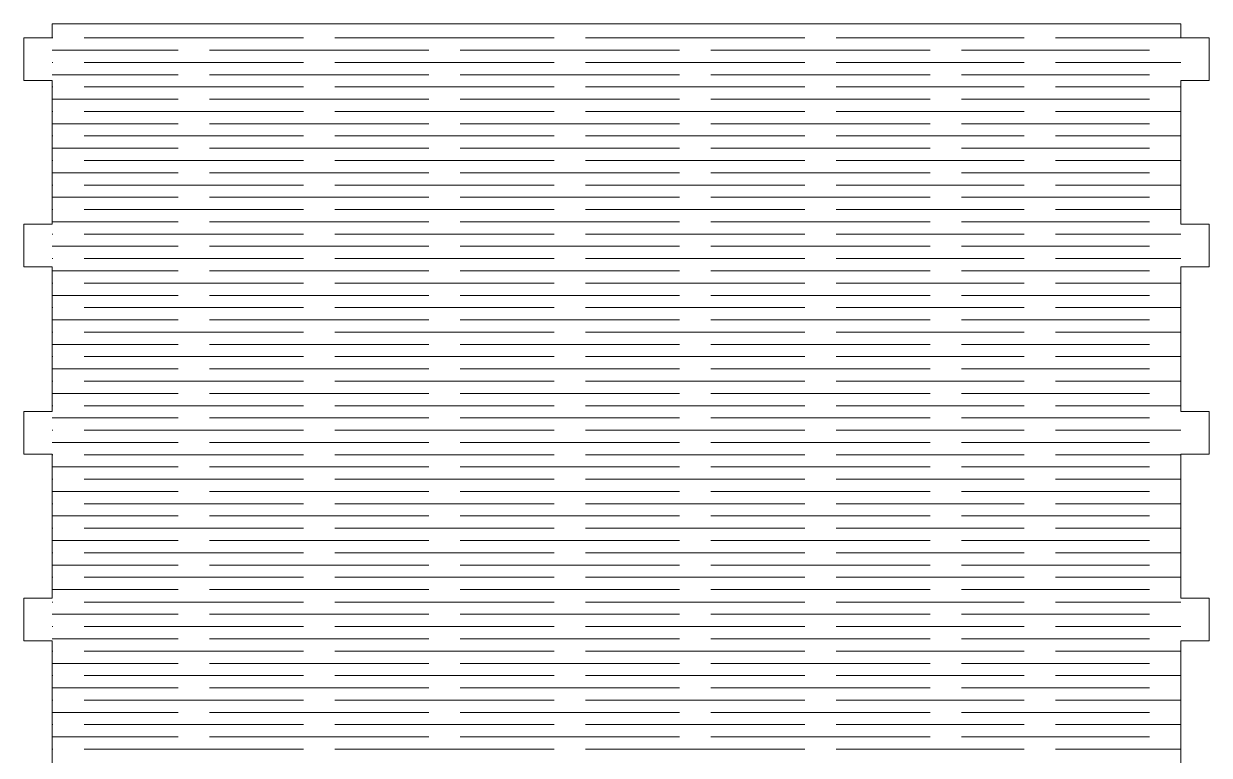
# Model space of a CAD drawing. Header units: millimetres. Extents: x -959 to 954, y -450 to 655.
# Drawn here: x 196.5 to 446.5, y 110.5 to 264.9 of the extents above; entities that cross this region are included whole.
import ezdxf

# ---------------------------------------------------------------- set-up
doc = ezdxf.new("R2010")
doc.units = ezdxf.units.MM
doc.header["$MEASUREMENT"] = 0
doc.layers.add('Camada 1', color=7, linetype='Continuous')

msp = doc.modelspace()

# ---------------------------------------------------------------- linework, layer by layer
at = {"layer": 'Camada 1', "color": 140, "lineweight": 20}
msp.add_open_spline([(196.4935, -151.3665), (196.4935, -151.3665), (196.4935, -142.3665), (196.4935, -142.3665), (196.4935, -142.3665), (196.4935, -142.3665), (202.4935, -142.3665), (202.4935, -142.3665), (202.4935, -142.3665), (202.4935, -142.3665), (202.4935, -112.3665), (202.4935, -112.3665), (202.4935, -112.3665), (202.4935, -112.3665), (202.4935, -80.4376), (202.4935, -80.4376), (202.4935, -80.4376), (202.4935, -80.4376), (196.4935, -80.4376), (196.4935, -80.4376), (196.4935, -80.4376), (196.4935, -80.4376), (196.4935, -5.4376), (196.4935, -5.4376), (196.4935, -5.4376), (196.4935, -5.4376), (202.4935, -5.4376), (202.4935, -5.4376), (202.4935, -5.4376), (202.4935, -5.4376), (202.4935, 26.4911), (202.4935, 26.4911), (202.4935, 26.4911), (202.4935, 26.4911), (202.4935, 26.4913), (202.4935, 26.4913), (202.4935, 26.4913), (202.4935, 26.4913), (202.4935, 56.4911), (202.4935, 56.4911), (202.4935, 56.4911), (202.4935, 56.4911), (196.4935, 56.4911), (196.4935, 56.4911), (196.4935, 56.4911), (196.4935, 56.4911), (196.4935, 65.4911), (196.4935, 65.4911), (196.4935, 65.4911), (196.4935, 65.4911), (202.4935, 65.4911), (202.4935, 65.4911), (202.4935, 65.4911), (202.4935, 65.4911), (202.4935, 95.4911), (202.4935, 95.4911), (202.4935, 95.4911), (202.4935, 95.4911), (196.4935, 95.4911), (196.4935, 95.4911), (196.4935, 95.4911), (196.4935, 95.4911), (196.4935, 104.4911), (196.4935, 104.4911), (196.4935, 104.4911), (196.4935, 104.4911), (202.4935, 104.4911), (202.4935, 104.4911), (202.4935, 104.4911), (202.4935, 104.4911), (202.4935, 134.6911), (202.4935, 134.6911), (202.4935, 134.6911), (202.4935, 134.6911), (196.4935, 134.6911), (196.4935, 134.6911), (196.4935, 134.6911), (196.4935, 134.6911), (196.4935, 143.6911), (196.4935, 143.6911), (196.4935, 143.6911), (196.4935, 143.6911), (202.4935, 143.6911), (202.4935, 143.6911), (202.4935, 143.6911), (202.4935, 143.6911), (202.4935, 174.0911), (202.4935, 174.0911), (202.4935, 174.0911), (202.4935, 174.0911), (196.4935, 174.0911), (196.4935, 174.0911), (196.4935, 174.0911), (196.4935, 174.0911), (196.4935, 183.0911), (196.4935, 183.0911), (196.4935, 183.0911), (196.4935, 183.0911), (202.4935, 183.0911), (202.4935, 183.0911), (202.4935, 183.0911), (202.4935, 183.0911), (202.4935, 213.5911), (202.4935, 213.5911), (202.4935, 213.5911), (202.4935, 213.5911), (196.4935, 213.5911), (196.4935, 213.5911), (196.4935, 213.5911), (196.4935, 213.5911), (196.4935, 222.5911), (196.4935, 222.5911), (196.4935, 222.5911), (196.4935, 222.5911), (202.4935, 222.5911), (202.4935, 222.5911), (202.4935, 222.5911), (202.4935, 222.5911), (202.4935, 252.8911), (202.4935, 252.8911), (202.4935, 252.8911), (202.4935, 252.8911), (196.4935, 252.8911), (196.4935, 252.8911), (196.4935, 252.8911), (196.4935, 252.8911), (196.4935, 261.8911), (196.4935, 261.8911), (196.4935, 261.8911), (196.4935, 261.8911), (202.4935, 261.8911), (202.4935, 261.8911), (202.4935, 261.8911), (202.4935, 261.8911), (202.4935, 264.8911), (202.4935, 264.8911), (202.4935, 264.8911), (202.4935, 264.8911), (440.4935, 264.8911), (440.4935, 264.8911), (440.4935, 264.8911), (440.4935, 264.8911), (440.4935, 261.8911), (440.4935, 261.8911), (440.4935, 261.8911), (440.4935, 261.8911), (446.4935, 261.8911), (446.4935, 261.8911), (446.4935, 261.8911), (446.4935, 261.8911), (446.4935, 252.8911), (446.4935, 252.8911), (446.4935, 252.8911), (446.4935, 252.8911), (440.4935, 252.8911), (440.4935, 252.8911), (440.4935, 252.8911), (440.4935, 252.8911), (440.4935, 222.5911), (440.4935, 222.5911), (440.4935, 222.5911), (440.4935, 222.5911), (446.4935, 222.5911), (446.4935, 222.5911), (446.4935, 222.5911), (446.4935, 222.5911), (446.4935, 213.5911), (446.4935, 213.5911), (446.4935, 213.5911), (446.4935, 213.5911), (440.4935, 213.5911), (440.4935, 213.5911), (440.4935, 213.5911), (440.4935, 213.5911), (440.4935, 183.0911), (440.4935, 183.0911), (440.4935, 183.0911), (440.4935, 183.0911), (446.4935, 183.0911), (446.4935, 183.0911), (446.4935, 183.0911), (446.4935, 183.0911), (446.4935, 174.0911), (446.4935, 174.0911), (446.4935, 174.0911), (446.4935, 174.0911), (440.4935, 174.0911), (440.4935, 174.0911), (440.4935, 174.0911), (440.4935, 174.0911), (440.4935, 143.6911), (440.4935, 143.6911), (440.4935, 143.6911), (440.4935, 143.6911), (446.4935, 143.6911), (446.4935, 143.6911), (446.4935, 143.6911), (446.4935, 143.6911), (446.4935, 134.6911), (446.4935, 134.6911), (446.4935, 134.6911), (446.4935, 134.6911), (440.4935, 134.6911), (440.4935, 134.6911), (440.4935, 134.6911), (440.4935, 134.6911), (440.4935, 104.4911), (440.4935, 104.4911), (440.4935, 104.4911), (440.4935, 104.4911), (446.4935, 104.4911), (446.4935, 104.4911), (446.4935, 104.4911), (446.4935, 104.4911), (446.4935, 95.4911), (446.4935, 95.4911), (446.4935, 95.4911), (446.4935, 95.4911), (440.4935, 95.4911), (440.4935, 95.4911), (440.4935, 95.4911), (440.4935, 95.4911), (440.4935, 65.4911), (440.4935, 65.4911), (440.4935, 65.4911), (440.4935, 65.4911), (446.4935, 65.4911), (446.4935, 65.4911), (446.4935, 65.4911), (446.4935, 65.4911), (446.4935, 56.4911), (446.4935, 56.4911), (446.4935, 56.4911), (446.4935, 56.4911), (440.4935, 56.4911), (440.4935, 56.4911), (440.4935, 56.4911), (440.4935, 56.4911), (440.4935, 26.4913), (440.4935, 26.4913), (440.4935, 26.4913), (440.4935, 26.4913), (440.4935, 26.4911), (440.4935, 26.4911), (440.4935, 26.4911), (440.4935, 26.4911), (440.4935, -5.4376), (440.4935, -5.4376), (440.4935, -5.4376), (440.4935, -5.4376), (446.4935, -5.4376), (446.4935, -5.4376), (446.4935, -5.4376), (446.4935, -5.4376), (446.4935, -80.4376), (446.4935, -80.4376), (446.4935, -80.4376), (446.4935, -80.4376), (440.4935, -80.4376), (440.4935, -80.4376), (440.4935, -80.4376), (440.4935, -80.4376), (440.4935, -112.3665), (440.4935, -112.3665), (440.4935, -112.3665), (440.4935, -112.3665), (440.4935, -142.3665), (440.4935, -142.3665), (440.4935, -142.3665), (440.4935, -142.3665), (446.4935, -142.3665), (446.4935, -142.3665), (446.4935, -142.3665), (446.4935, -142.3665), (446.4935, -151.3665), (446.4935, -151.3665), (446.4935, -151.3665), (446.4935, -151.3665), (440.4935, -151.3665), (440.4935, -151.3665), (440.4935, -151.3665), (440.4935, -151.3665), (440.4935, -181.3665), (440.4935, -181.3665), (440.4935, -181.3665), (440.4935, -181.3665), (446.4935, -181.3665), (446.4935, -181.3665), (446.4935, -181.3665), (446.4935, -181.3665), (446.4935, -190.3665), (446.4935, -190.3665), (446.4935, -190.3665), (446.4935, -190.3665), (440.4935, -190.3665), (440.4935, -190.3665), (440.4935, -190.3665), (440.4935, -190.3665), (440.4935, -220.5665), (440.4935, -220.5665), (440.4935, -220.5665), (440.4935, -220.5665), (446.4935, -220.5665), (446.4935, -220.5665), (446.4935, -220.5665), (446.4935, -220.5665), (446.4935, -229.5665), (446.4935, -229.5665), (446.4935, -229.5665), (446.4935, -229.5665), (440.4935, -229.5665), (440.4935, -229.5665), (440.4935, -229.5665), (440.4935, -229.5665), (440.4935, -259.9665), (440.4935, -259.9665), (440.4935, -259.9665), (440.4935, -259.9665), (446.4935, -259.9665), (446.4935, -259.9665), (446.4935, -259.9665), (446.4935, -259.9665), (446.4935, -268.9665), (446.4935, -268.9665), (446.4935, -268.9665), (446.4935, -268.9665), (440.4935, -268.9665), (440.4935, -268.9665), (440.4935, -268.9665), (440.4935, -268.9665), (440.4935, -299.4665), (440.4935, -299.4665), (440.4935, -299.4665), (440.4935, -299.4665), (446.4935, -299.4665), (446.4935, -299.4665), (446.4935, -299.4665), (446.4935, -299.4665), (446.4935, -308.4665), (446.4935, -308.4665), (446.4935, -308.4665), (446.4935, -308.4665), (440.4935, -308.4665), (440.4935, -308.4665), (440.4935, -308.4665), (440.4935, -308.4665), (440.4935, -338.7665), (440.4935, -338.7665), (440.4935, -338.7665), (440.4935, -338.7665), (446.4935, -338.7665), (446.4935, -338.7665), (446.4935, -338.7665), (446.4935, -338.7665), (446.4935, -347.7665), (446.4935, -347.7665), (446.4935, -347.7665), (446.4935, -347.7665), (440.4935, -347.7665), (440.4935, -347.7665), (440.4935, -347.7665), (440.4935, -347.7665), (440.4935, -350.7665), (440.4935, -350.7665), (440.4935, -350.7665), (440.4935, -350.7665), (202.4935, -350.7665), (202.4935, -350.7665), (202.4935, -350.7665), (202.4935, -350.7665), (202.4935, -347.7665), (202.4935, -347.7665), (202.4935, -347.7665), (202.4935, -347.7665), (196.4935, -347.7665), (196.4935, -347.7665), (196.4935, -347.7665), (196.4935, -347.7665), (196.4935, -338.7665), (196.4935, -338.7665), (196.4935, -338.7665), (196.4935, -338.7665), (202.4935, -338.7665), (202.4935, -338.7665), (202.4935, -338.7665), (202.4935, -338.7665), (202.4935, -308.4665), (202.4935, -308.4665), (202.4935, -308.4665), (202.4935, -308.4665), (196.4935, -308.4665), (196.4935, -308.4665), (196.4935, -308.4665), (196.4935, -308.4665), (196.4935, -299.4665), (196.4935, -299.4665), (196.4935, -299.4665), (196.4935, -299.4665), (202.4935, -299.4665), (202.4935, -299.4665), (202.4935, -299.4665), (202.4935, -299.4665), (202.4935, -268.9665), (202.4935, -268.9665), (202.4935, -268.9665), (202.4935, -268.9665), (196.4935, -268.9665), (196.4935, -268.9665), (196.4935, -268.9665), (196.4935, -268.9665), (196.4935, -259.9665), (196.4935, -259.9665), (196.4935, -259.9665), (196.4935, -259.9665), (202.4935, -259.9665), (202.4935, -259.9665), (202.4935, -259.9665), (202.4935, -259.9665), (202.4935, -229.5665), (202.4935, -229.5665), (202.4935, -229.5665), (202.4935, -229.5665), (196.4935, -229.5665), (196.4935, -229.5665), (196.4935, -229.5665), (196.4935, -229.5665), (196.4935, -220.5665), (196.4935, -220.5665), (196.4935, -220.5665), (196.4935, -220.5665), (202.4935, -220.5665), (202.4935, -220.5665), (202.4935, -220.5665), (202.4935, -220.5665), (202.4935, -190.3665), (202.4935, -190.3665), (202.4935, -190.3665), (202.4935, -190.3665), (196.4935, -190.3665), (196.4935, -190.3665), (196.4935, -190.3665), (196.4935, -190.3665), (196.4935, -181.3665), (196.4935, -181.3665), (196.4935, -181.3665), (196.4935, -181.3665), (202.4935, -181.3665), (202.4935, -181.3665), (202.4935, -181.3665), (202.4935, -181.3665), (202.4935, -151.3665), (202.4935, -151.3665), (202.4935, -151.3665), (202.4935, -151.3665), (196.4935, -151.3665), (196.4935, -151.3665)], degree=3, knots=[0, 0, 0, 0, 0.00869565, 0.00869565, 0.00869565, 0.00869565, 0.0173913, 0.0173913, 0.0173913, 0.0173913, 0.02608696, 0.02608696, 0.02608696, 0.02608696, 0.03478261, 0.03478261, 0.03478261, 0.03478261, 0.04347826, 0.04347826, 0.04347826, 0.04347826, 0.05217391, 0.05217391, 0.05217391, 0.05217391, 0.06086957, 0.06086957, 0.06086957, 0.06086957, 0.06956522, 0.06956522, 0.06956522, 0.06956522, 0.07826087, 0.07826087, 0.07826087, 0.07826087, 0.08695652, 0.08695652, 0.08695652, 0.08695652, 0.09565217, 0.09565217, 0.09565217, 0.09565217, 0.10434783, 0.10434783, 0.10434783, 0.10434783, 0.11304348, 0.11304348, 0.11304348, 0.11304348, 0.12173913, 0.12173913, 0.12173913, 0.12173913, 0.13043478, 0.13043478, 0.13043478, 0.13043478, 0.13913043, 0.13913043, 0.13913043, 0.13913043, 0.14782609, 0.14782609, 0.14782609, 0.14782609, 0.15652174, 0.15652174, 0.15652174, 0.15652174, 0.16521739, 0.16521739, 0.16521739, 0.16521739, 0.17391304, 0.17391304, 0.17391304, 0.17391304, 0.1826087, 0.1826087, 0.1826087, 0.1826087, 0.19130435, 0.19130435, 0.19130435, 0.19130435, 0.2, 0.2, 0.2, 0.2, 0.20869565, 0.20869565, 0.20869565, 0.20869565, 0.2173913, 0.2173913, 0.2173913, 0.2173913, 0.22608696, 0.22608696, 0.22608696, 0.22608696, 0.23478261, 0.23478261, 0.23478261, 0.23478261, 0.24347826, 0.24347826, 0.24347826, 0.24347826, 0.25217391, 0.25217391, 0.25217391, 0.25217391, 0.26086957, 0.26086957, 0.26086957, 0.26086957, 0.26956522, 0.26956522, 0.26956522, 0.26956522, 0.27826087, 0.27826087, 0.27826087, 0.27826087, 0.28695652, 0.28695652, 0.28695652, 0.28695652, 0.29565217, 0.29565217, 0.29565217, 0.29565217, 0.30434783, 0.30434783, 0.30434783, 0.30434783, 0.31304348, 0.31304348, 0.31304348, 0.31304348, 0.32173913, 0.32173913, 0.32173913, 0.32173913, 0.33043478, 0.33043478, 0.33043478, 0.33043478, 0.33913043, 0.33913043, 0.33913043, 0.33913043, 0.34782609, 0.34782609, 0.34782609, 0.34782609, 0.35652174, 0.35652174, 0.35652174, 0.35652174, 0.36521739, 0.36521739, 0.36521739, 0.36521739, 0.37391304, 0.37391304, 0.37391304, 0.37391304, 0.3826087, 0.3826087, 0.3826087, 0.3826087, 0.39130435, 0.39130435, 0.39130435, 0.39130435, 0.4, 0.4, 0.4, 0.4, 0.40869565, 0.40869565, 0.40869565, 0.40869565, 0.4173913, 0.4173913, 0.4173913, 0.4173913, 0.42608696, 0.42608696, 0.42608696, 0.42608696, 0.43478261, 0.43478261, 0.43478261, 0.43478261, 0.44347826, 0.44347826, 0.44347826, 0.44347826, 0.45217391, 0.45217391, 0.45217391, 0.45217391, 0.46086957, 0.46086957, 0.46086957, 0.46086957, 0.46956522, 0.46956522, 0.46956522, 0.46956522, 0.47826087, 0.47826087, 0.47826087, 0.47826087, 0.48695652, 0.48695652, 0.48695652, 0.48695652, 0.49565217, 0.49565217, 0.49565217, 0.49565217, 0.50434783, 0.50434783, 0.50434783, 0.50434783, 0.51304348, 0.51304348, 0.51304348, 0.51304348, 0.52173913, 0.52173913, 0.52173913, 0.52173913, 0.53043478, 0.53043478, 0.53043478, 0.53043478, 0.53913043, 0.53913043, 0.53913043, 0.53913043, 0.54782609, 0.54782609, 0.54782609, 0.54782609, 0.55652174, 0.55652174, 0.55652174, 0.55652174, 0.56521739, 0.56521739, 0.56521739, 0.56521739, 0.57391304, 0.57391304, 0.57391304, 0.57391304, 0.5826087, 0.5826087, 0.5826087, 0.5826087, 0.59130435, 0.59130435, 0.59130435, 0.59130435, 0.6, 0.6, 0.6, 0.6, 0.60869565, 0.60869565, 0.60869565, 0.60869565, 0.6173913, 0.6173913, 0.6173913, 0.6173913, 0.62608696, 0.62608696, 0.62608696, 0.62608696, 0.63478261, 0.63478261, 0.63478261, 0.63478261, 0.64347826, 0.64347826, 0.64347826, 0.64347826, 0.65217391, 0.65217391, 0.65217391, 0.65217391, 0.66086957, 0.66086957, 0.66086957, 0.66086957, 0.66956522, 0.66956522, 0.66956522, 0.66956522, 0.67826087, 0.67826087, 0.67826087, 0.67826087, 0.68695652, 0.68695652, 0.68695652, 0.68695652, 0.69565217, 0.69565217, 0.69565217, 0.69565217, 0.70434783, 0.70434783, 0.70434783, 0.70434783, 0.71304348, 0.71304348, 0.71304348, 0.71304348, 0.72173913, 0.72173913, 0.72173913, 0.72173913, 0.73043478, 0.73043478, 0.73043478, 0.73043478, 0.73913043, 0.73913043, 0.73913043, 0.73913043, 0.74782609, 0.74782609, 0.74782609, 0.74782609, 0.75652174, 0.75652174, 0.75652174, 0.75652174, 0.76521739, 0.76521739, 0.76521739, 0.76521739, 0.77391304, 0.77391304, 0.77391304, 0.77391304, 0.7826087, 0.7826087, 0.7826087, 0.7826087, 0.79130435, 0.79130435, 0.79130435, 0.79130435, 0.8, 0.8, 0.8, 0.8, 0.80869565, 0.80869565, 0.80869565, 0.80869565, 0.8173913, 0.8173913, 0.8173913, 0.8173913, 0.82608696, 0.82608696, 0.82608696, 0.82608696, 0.83478261, 0.83478261, 0.83478261, 0.83478261, 0.84347826, 0.84347826, 0.84347826, 0.84347826, 0.85217391, 0.85217391, 0.85217391, 0.85217391, 0.86086957, 0.86086957, 0.86086957, 0.86086957, 0.86956522, 0.86956522, 0.86956522, 0.86956522, 0.87826087, 0.87826087, 0.87826087, 0.87826087, 0.88695652, 0.88695652, 0.88695652, 0.88695652, 0.89565217, 0.89565217, 0.89565217, 0.89565217, 0.90434783, 0.90434783, 0.90434783, 0.90434783, 0.91304348, 0.91304348, 0.91304348, 0.91304348, 0.92173913, 0.92173913, 0.92173913, 0.92173913, 0.93043478, 0.93043478, 0.93043478, 0.93043478, 0.93913043, 0.93913043, 0.93913043, 0.93913043, 0.94782609, 0.94782609, 0.94782609, 0.94782609, 0.95652174, 0.95652174, 0.95652174, 0.95652174, 0.96521739, 0.96521739, 0.96521739, 0.96521739, 0.97391304, 0.97391304, 0.97391304, 0.97391304, 0.9826087, 0.9826087, 0.9826087, 0.9826087, 1, 1, 1, 1], dxfattribs=at)
for points in [[(202.6017, 261.8911), (202.6017, 261.8911), (202.4935, 261.8911), (202.4935, 261.8911)], [(255.4667, 261.8911), (255.4667, 261.8911), (209.2097, 261.8911), (209.2097, 261.8911)], [(308.3313, 261.8911), (308.3313, 261.8911), (262.0747, 261.8911), (262.0747, 261.8911)], [(361.1959, 261.8911), (361.1959, 261.8911), (314.9394, 261.8911), (314.9394, 261.8911)], [(407.4532, 261.8911), (407.4532, 261.8911), (367.804, 261.8911), (367.804, 261.8911)], [(440.4935, 261.8911), (440.4935, 261.8911), (414.0613, 261.8911), (414.0613, 261.8911)], [(202.4935, 259.305), (202.4935, 259.305), (229.0341, 259.305), (229.0341, 259.305)], [(235.6422, 259.305), (235.6422, 259.305), (281.8991, 259.305), (281.8991, 259.305)], [(288.5072, 259.305), (288.5072, 259.305), (334.7637, 259.305), (334.7637, 259.305)], [(341.3718, 259.305), (341.3718, 259.305), (387.6281, 259.305), (387.6281, 259.305)], [(394.2362, 259.305), (394.2362, 259.305), (433.8854, 259.305), (433.8854, 259.305)], [(202.6017, 256.7187), (202.6017, 256.7187), (202.4935, 256.7187), (202.4935, 256.7187)], [(255.4667, 256.7189), (255.4667, 256.7189), (209.2097, 256.7189), (209.2097, 256.7189)], [(308.3313, 256.7189), (308.3313, 256.7189), (262.0747, 256.7189), (262.0747, 256.7189)], [(361.1959, 256.7189), (361.1959, 256.7189), (314.9394, 256.7189), (314.9394, 256.7189)], [(407.4532, 256.7189), (407.4532, 256.7189), (367.804, 256.7189), (367.804, 256.7189)], [(440.4935, 256.7189), (440.4935, 256.7189), (414.0613, 256.7189), (414.0613, 256.7189)], [(202.4935, 254.1327), (202.4935, 254.1327), (229.0341, 254.1327), (229.0341, 254.1327)], [(235.6422, 254.1326), (235.6422, 254.1326), (281.8991, 254.1326), (281.8991, 254.1326)], [(288.5072, 254.1326), (288.5072, 254.1326), (334.7637, 254.1326), (334.7637, 254.1326)], [(341.3718, 254.1326), (341.3718, 254.1326), (387.6281, 254.1326), (387.6281, 254.1326)], [(394.2362, 254.1326), (394.2362, 254.1326), (433.8854, 254.1326), (433.8854, 254.1326)], [(202.6017, 251.5465), (202.6017, 251.5465), (202.4935, 251.5465), (202.4935, 251.5465)], [(255.4667, 251.5465), (255.4667, 251.5465), (209.2097, 251.5465), (209.2097, 251.5465)], [(308.3313, 251.5465), (308.3313, 251.5465), (262.0747, 251.5465), (262.0747, 251.5465)], [(361.1959, 251.5465), (361.1959, 251.5465), (314.9394, 251.5465), (314.9394, 251.5465)], [(407.4532, 251.5465), (407.4532, 251.5465), (367.804, 251.5465), (367.804, 251.5465)], [(440.4935, 251.5465), (440.4935, 251.5465), (414.0613, 251.5465), (414.0613, 251.5465)], [(202.4935, 248.9602), (202.4935, 248.9602), (229.0341, 248.9602), (229.0341, 248.9602)], [(235.6422, 248.9602), (235.6422, 248.9602), (281.8991, 248.9602), (281.8991, 248.9602)], [(288.5072, 248.9602), (288.5072, 248.9602), (334.7637, 248.9602), (334.7637, 248.9602)], [(341.3718, 248.9602), (341.3718, 248.9602), (387.6281, 248.9602), (387.6281, 248.9602)], [(394.2362, 248.9602), (394.2362, 248.9602), (433.8854, 248.9602), (433.8854, 248.9602)], [(202.6017, 246.3741), (202.6017, 246.3741), (202.4935, 246.3741), (202.4935, 246.3741)], [(255.4667, 246.3741), (255.4667, 246.3741), (209.2097, 246.3741), (209.2097, 246.3741)], [(308.3313, 246.3741), (308.3313, 246.3741), (262.0747, 246.3741), (262.0747, 246.3741)], [(361.1959, 246.3741), (361.1959, 246.3741), (314.9394, 246.3741), (314.9394, 246.3741)], [(407.4532, 246.3741), (407.4532, 246.3741), (367.804, 246.3741), (367.804, 246.3741)], [(440.4935, 246.3741), (440.4935, 246.3741), (414.0613, 246.3741), (414.0613, 246.3741)], [(202.4935, 243.7877), (202.4935, 243.7877), (229.0341, 243.7877), (229.0341, 243.7877)], [(235.6422, 243.7877), (235.6422, 243.7877), (281.8991, 243.7877), (281.8991, 243.7877)], [(288.5072, 243.7877), (288.5072, 243.7877), (334.7637, 243.7877), (334.7637, 243.7877)], [(341.3718, 243.7877), (341.3718, 243.7877), (387.6281, 243.7877), (387.6281, 243.7877)], [(394.2362, 243.7877), (394.2362, 243.7877), (433.8854, 243.7877), (433.8854, 243.7877)], [(202.6017, 241.2016), (202.6017, 241.2016), (202.4935, 241.2016), (202.4935, 241.2016)], [(255.4667, 241.2016), (255.4667, 241.2016), (209.2097, 241.2016), (209.2097, 241.2016)], [(308.3313, 241.2016), (308.3313, 241.2016), (262.0747, 241.2016), (262.0747, 241.2016)], [(361.1959, 241.2016), (361.1959, 241.2016), (314.9394, 241.2016), (314.9394, 241.2016)], [(407.4532, 241.2016), (407.4532, 241.2016), (367.804, 241.2016), (367.804, 241.2016)], [(440.4935, 241.2016), (440.4935, 241.2016), (414.0613, 241.2016), (414.0613, 241.2016)], [(202.4935, 238.6154), (202.4935, 238.6154), (229.0341, 238.6154), (229.0341, 238.6154)], [(235.6422, 238.6153), (235.6422, 238.6153), (281.8991, 238.6153), (281.8991, 238.6153)], [(288.5072, 238.6153), (288.5072, 238.6153), (334.7637, 238.6153), (334.7637, 238.6153)], [(341.3718, 238.6153), (341.3718, 238.6153), (387.6281, 238.6153), (387.6281, 238.6153)], [(394.2362, 238.6153), (394.2362, 238.6153), (433.8854, 238.6153), (433.8854, 238.6153)], [(202.6017, 236.0292), (202.6017, 236.0292), (202.4935, 236.0292), (202.4935, 236.0292)], [(255.4667, 236.0292), (255.4667, 236.0292), (209.2097, 236.0292), (209.2097, 236.0292)], [(308.3313, 236.0292), (308.3313, 236.0292), (262.0747, 236.0292), (262.0747, 236.0292)], [(361.1959, 236.0292), (361.1959, 236.0292), (314.9394, 236.0292), (314.9394, 236.0292)], [(407.4532, 236.0292), (407.4532, 236.0292), (367.804, 236.0292), (367.804, 236.0292)], [(440.4935, 236.0292), (440.4935, 236.0292), (414.0613, 236.0292), (414.0613, 236.0292)], [(202.4935, 233.4428), (202.4935, 233.4428), (229.0341, 233.4428), (229.0341, 233.4428)], [(235.6422, 233.4428), (235.6422, 233.4428), (281.8991, 233.4428), (281.8991, 233.4428)], [(288.5072, 233.4428), (288.5072, 233.4428), (334.7637, 233.4428), (334.7637, 233.4428)], [(341.3718, 233.4428), (341.3718, 233.4428), (387.6281, 233.4428), (387.6281, 233.4428)], [(394.2362, 233.4428), (394.2362, 233.4428), (433.8854, 233.4428), (433.8854, 233.4428)], [(202.6017, 230.8567), (202.6017, 230.8567), (202.4935, 230.8567), (202.4935, 230.8567)], [(255.4667, 230.8567), (255.4667, 230.8567), (209.2097, 230.8567), (209.2097, 230.8567)], [(308.3313, 230.8567), (308.3313, 230.8567), (262.0747, 230.8567), (262.0747, 230.8567)], [(361.1959, 230.8567), (361.1959, 230.8567), (314.9394, 230.8567), (314.9394, 230.8567)], [(407.4532, 230.8567), (407.4532, 230.8567), (367.804, 230.8567), (367.804, 230.8567)], [(440.4935, 230.8567), (440.4935, 230.8567), (414.0613, 230.8567), (414.0613, 230.8567)], [(202.4935, 228.2706), (202.4935, 228.2706), (229.0341, 228.2706), (229.0341, 228.2706)], [(235.6422, 228.2705), (235.6422, 228.2705), (281.8991, 228.2705), (281.8991, 228.2705)], [(288.5072, 228.2705), (288.5072, 228.2705), (334.7637, 228.2705), (334.7637, 228.2705)], [(341.3718, 228.2705), (341.3718, 228.2705), (387.6281, 228.2705), (387.6281, 228.2705)], [(394.2362, 228.2705), (394.2362, 228.2705), (433.8854, 228.2705), (433.8854, 228.2705)], [(202.6017, 225.6844), (202.6017, 225.6844), (202.4935, 225.6844), (202.4935, 225.6844)], [(255.4667, 225.6844), (255.4667, 225.6844), (209.2097, 225.6844), (209.2097, 225.6844)], [(308.3313, 225.6844), (308.3313, 225.6844), (262.0747, 225.6844), (262.0747, 225.6844)], [(361.1959, 225.6844), (361.1959, 225.6844), (314.9394, 225.6844), (314.9394, 225.6844)], [(407.4532, 225.6844), (407.4532, 225.6844), (367.804, 225.6844), (367.804, 225.6844)], [(440.4935, 225.6844), (440.4935, 225.6844), (414.0613, 225.6844), (414.0613, 225.6844)], [(202.4935, 223.0983), (202.4935, 223.0983), (229.0341, 223.0983), (229.0341, 223.0983)], [(235.6422, 223.0983), (235.6422, 223.0983), (281.8991, 223.0983), (281.8991, 223.0983)], [(288.5072, 223.0983), (288.5072, 223.0983), (334.7637, 223.0983), (334.7637, 223.0983)], [(341.3718, 223.0983), (341.3718, 223.0983), (387.6281, 223.0983), (387.6281, 223.0983)], [(394.2362, 223.0983), (394.2362, 223.0983), (433.8854, 223.0983), (433.8854, 223.0983)], [(202.6017, 220.5119), (202.6017, 220.5119), (202.4935, 220.5119), (202.4935, 220.5119)], [(255.4667, 220.5119), (255.4667, 220.5119), (209.2097, 220.5119), (209.2097, 220.5119)], [(308.3313, 220.5119), (308.3313, 220.5119), (262.0747, 220.5119), (262.0747, 220.5119)], [(361.1959, 220.5119), (361.1959, 220.5119), (314.9394, 220.5119), (314.9394, 220.5119)], [(407.4532, 220.5119), (407.4532, 220.5119), (367.804, 220.5119), (367.804, 220.5119)], [(440.4935, 220.5119), (440.4935, 220.5119), (414.0613, 220.5119), (414.0613, 220.5119)], [(202.4935, 217.9257), (202.4935, 217.9257), (229.0341, 217.9257), (229.0341, 217.9257)], [(235.6422, 217.9258), (235.6422, 217.9258), (281.8991, 217.9258), (281.8991, 217.9258)], [(288.5072, 217.9258), (288.5072, 217.9258), (334.7637, 217.9258), (334.7637, 217.9258)], [(341.3718, 217.9258), (341.3718, 217.9258), (387.6281, 217.9258), (387.6281, 217.9258)], [(394.2362, 217.9258), (394.2362, 217.9258), (433.8854, 217.9258), (433.8854, 217.9258)], [(202.6017, 215.3395), (202.6017, 215.3395), (202.4935, 215.3395), (202.4935, 215.3395)], [(255.4667, 215.3395), (255.4667, 215.3395), (209.2097, 215.3395), (209.2097, 215.3395)], [(308.3313, 215.3395), (308.3313, 215.3395), (262.0747, 215.3395), (262.0747, 215.3395)], [(361.1959, 215.3395), (361.1959, 215.3395), (314.9394, 215.3395), (314.9394, 215.3395)], [(407.4532, 215.3395), (407.4532, 215.3395), (367.804, 215.3395), (367.804, 215.3395)], [(440.4935, 215.3395), (440.4935, 215.3395), (414.0613, 215.3395), (414.0613, 215.3395)], [(202.4935, 212.7534), (202.4935, 212.7534), (229.0341, 212.7534), (229.0341, 212.7534)], [(235.6422, 212.7533), (235.6422, 212.7533), (281.8991, 212.7533), (281.8991, 212.7533)], [(288.5072, 212.7533), (288.5072, 212.7533), (334.7637, 212.7533), (334.7637, 212.7533)], [(341.3718, 212.7533), (341.3718, 212.7533), (387.6281, 212.7533), (387.6281, 212.7533)], [(394.2362, 212.7533), (394.2362, 212.7533), (433.8854, 212.7533), (433.8854, 212.7533)], [(202.6017, 210.1671), (202.6017, 210.1671), (202.4935, 210.1671), (202.4935, 210.1671)], [(255.4667, 210.1671), (255.4667, 210.1671), (209.2097, 210.1671), (209.2097, 210.1671)], [(308.3313, 210.1671), (308.3313, 210.1671), (262.0747, 210.1671), (262.0747, 210.1671)], [(361.1959, 210.1671), (361.1959, 210.1671), (314.9394, 210.1671), (314.9394, 210.1671)], [(407.4532, 210.1671), (407.4532, 210.1671), (367.804, 210.1671), (367.804, 210.1671)], [(440.4935, 210.1671), (440.4935, 210.1671), (414.0613, 210.1671), (414.0613, 210.1671)], [(202.4935, 207.5809), (202.4935, 207.5809), (229.0341, 207.5809), (229.0341, 207.5809)], [(235.6422, 207.5809), (235.6422, 207.5809), (281.8991, 207.5809), (281.8991, 207.5809)], [(288.5072, 207.5809), (288.5072, 207.5809), (334.7637, 207.5809), (334.7637, 207.5809)], [(341.3718, 207.5809), (341.3718, 207.5809), (387.6281, 207.5809), (387.6281, 207.5809)], [(394.2362, 207.5809), (394.2362, 207.5809), (433.8854, 207.5809), (433.8854, 207.5809)], [(202.6017, 204.9946), (202.6017, 204.9946), (202.4935, 204.9946), (202.4935, 204.9946)], [(255.4667, 204.9947), (255.4667, 204.9947), (209.2097, 204.9947), (209.2097, 204.9947)], [(308.3313, 204.9947), (308.3313, 204.9947), (262.0747, 204.9947), (262.0747, 204.9947)], [(361.1959, 204.9947), (361.1959, 204.9947), (314.9394, 204.9947), (314.9394, 204.9947)], [(407.4532, 204.9947), (407.4532, 204.9947), (367.804, 204.9947), (367.804, 204.9947)], [(440.4935, 204.9947), (440.4935, 204.9947), (414.0613, 204.9947), (414.0613, 204.9947)], [(202.4935, 202.4086), (202.4935, 202.4086), (229.0341, 202.4086), (229.0341, 202.4086)], [(235.6422, 202.4085), (235.6422, 202.4085), (281.8991, 202.4085), (281.8991, 202.4085)], [(288.5072, 202.4085), (288.5072, 202.4085), (334.7637, 202.4085), (334.7637, 202.4085)], [(341.3718, 202.4085), (341.3718, 202.4085), (387.6281, 202.4085), (387.6281, 202.4085)], [(394.2362, 202.4085), (394.2362, 202.4085), (433.8854, 202.4085), (433.8854, 202.4085)], [(202.6017, 199.8222), (202.6017, 199.8222), (202.4935, 199.8222), (202.4935, 199.8222)], [(255.4667, 199.8221), (255.4667, 199.8221), (209.2097, 199.8221), (209.2097, 199.8221)], [(308.3313, 199.8221), (308.3313, 199.8221), (262.0747, 199.8221), (262.0747, 199.8221)], [(361.1959, 199.8221), (361.1959, 199.8221), (314.9394, 199.8221), (314.9394, 199.8221)], [(407.4532, 199.8221), (407.4532, 199.8221), (367.804, 199.8221), (367.804, 199.8221)], [(440.4935, 199.8221), (440.4935, 199.8221), (414.0613, 199.8221), (414.0613, 199.8221)], [(202.4935, 197.236), (202.4935, 197.236), (229.0341, 197.236), (229.0341, 197.236)], [(235.6422, 197.236), (235.6422, 197.236), (281.8991, 197.236), (281.8991, 197.236)], [(288.5072, 197.236), (288.5072, 197.236), (334.7637, 197.236), (334.7637, 197.236)], [(341.3718, 197.236), (341.3718, 197.236), (387.6281, 197.236), (387.6281, 197.236)], [(394.2362, 197.236), (394.2362, 197.236), (433.8854, 197.236), (433.8854, 197.236)], [(202.6017, 194.6497), (202.6017, 194.6497), (202.4935, 194.6497), (202.4935, 194.6497)], [(255.4667, 194.6497), (255.4667, 194.6497), (209.2097, 194.6497), (209.2097, 194.6497)], [(308.3313, 194.6497), (308.3313, 194.6497), (262.0747, 194.6497), (262.0747, 194.6497)], [(361.1959, 194.6497), (361.1959, 194.6497), (314.9394, 194.6497), (314.9394, 194.6497)], [(407.4532, 194.6497), (407.4532, 194.6497), (367.804, 194.6497), (367.804, 194.6497)], [(440.4935, 194.6497), (440.4935, 194.6497), (414.0613, 194.6497), (414.0613, 194.6497)], [(202.4935, 192.0636), (202.4935, 192.0636), (229.0341, 192.0636), (229.0341, 192.0636)], [(235.6422, 192.0636), (235.6422, 192.0636), (281.8991, 192.0636), (281.8991, 192.0636)], [(288.5072, 192.0636), (288.5072, 192.0636), (334.7637, 192.0636), (334.7637, 192.0636)], [(341.3718, 192.0636), (341.3718, 192.0636), (387.6281, 192.0636), (387.6281, 192.0636)], [(394.2362, 192.0636), (394.2362, 192.0636), (433.8854, 192.0636), (433.8854, 192.0636)], [(202.6017, 189.4773), (202.6017, 189.4773), (202.4935, 189.4773), (202.4935, 189.4773)], [(255.4667, 189.4775), (255.4667, 189.4775), (209.2097, 189.4775), (209.2097, 189.4775)], [(308.3313, 189.4775), (308.3313, 189.4775), (262.0747, 189.4775), (262.0747, 189.4775)], [(361.1959, 189.4775), (361.1959, 189.4775), (314.9394, 189.4775), (314.9394, 189.4775)], [(407.4532, 189.4775), (407.4532, 189.4775), (367.804, 189.4775), (367.804, 189.4775)], [(440.4935, 189.4775), (440.4935, 189.4775), (414.0613, 189.4775), (414.0613, 189.4775)], [(202.4935, 186.8913), (202.4935, 186.8913), (229.0341, 186.8913), (229.0341, 186.8913)], [(235.6422, 186.8913), (235.6422, 186.8913), (281.8991, 186.8913), (281.8991, 186.8913)], [(288.5072, 186.8913), (288.5072, 186.8913), (334.7637, 186.8913), (334.7637, 186.8913)], [(341.3718, 186.8913), (341.3718, 186.8913), (387.6281, 186.8913), (387.6281, 186.8913)], [(394.2362, 186.8913), (394.2362, 186.8913), (433.8854, 186.8913), (433.8854, 186.8913)], [(202.6017, 184.3051), (202.6017, 184.3051), (202.4935, 184.3051), (202.4935, 184.3051)], [(255.4667, 184.3051), (255.4667, 184.3051), (209.2097, 184.3051), (209.2097, 184.3051)], [(308.3313, 184.3051), (308.3313, 184.3051), (262.0747, 184.3051), (262.0747, 184.3051)], [(361.1959, 184.3051), (361.1959, 184.3051), (314.9394, 184.3051), (314.9394, 184.3051)], [(407.4532, 184.3051), (407.4532, 184.3051), (367.804, 184.3051), (367.804, 184.3051)], [(440.4935, 184.3051), (440.4935, 184.3051), (414.0613, 184.3051), (414.0613, 184.3051)], [(202.4935, 181.7188), (202.4935, 181.7188), (229.0341, 181.7188), (229.0341, 181.7188)], [(235.6422, 181.7189), (235.6422, 181.7189), (281.8991, 181.7189), (281.8991, 181.7189)], [(288.5072, 181.7189), (288.5072, 181.7189), (334.7637, 181.7189), (334.7637, 181.7189)], [(341.3718, 181.7189), (341.3718, 181.7189), (387.6281, 181.7189), (387.6281, 181.7189)], [(394.2362, 181.7189), (394.2362, 181.7189), (433.8854, 181.7189), (433.8854, 181.7189)], [(202.6017, 179.1327), (202.6017, 179.1327), (202.4935, 179.1327), (202.4935, 179.1327)], [(255.4667, 179.1327), (255.4667, 179.1327), (209.2097, 179.1327), (209.2097, 179.1327)], [(308.3313, 179.1327), (308.3313, 179.1327), (262.0747, 179.1327), (262.0747, 179.1327)], [(361.1959, 179.1327), (361.1959, 179.1327), (314.9394, 179.1327), (314.9394, 179.1327)], [(407.4532, 179.1327), (407.4532, 179.1327), (367.804, 179.1327), (367.804, 179.1327)], [(440.4935, 179.1327), (440.4935, 179.1327), (414.0613, 179.1327), (414.0613, 179.1327)], [(202.4935, 176.5463), (202.4935, 176.5463), (229.0341, 176.5463), (229.0341, 176.5463)], [(235.6422, 176.5463), (235.6422, 176.5463), (281.8991, 176.5463), (281.8991, 176.5463)], [(288.5072, 176.5463), (288.5072, 176.5463), (334.7637, 176.5463), (334.7637, 176.5463)], [(341.3718, 176.5463), (341.3718, 176.5463), (387.6281, 176.5463), (387.6281, 176.5463)], [(394.2362, 176.5463), (394.2362, 176.5463), (433.8854, 176.5463), (433.8854, 176.5463)], [(202.6017, 173.9602), (202.6017, 173.9602), (202.4935, 173.9602), (202.4935, 173.9602)], [(255.4667, 173.9602), (255.4667, 173.9602), (209.2097, 173.9602), (209.2097, 173.9602)], [(308.3313, 173.9602), (308.3313, 173.9602), (262.0747, 173.9602), (262.0747, 173.9602)], [(361.1959, 173.9602), (361.1959, 173.9602), (314.9394, 173.9602), (314.9394, 173.9602)], [(407.4532, 173.9602), (407.4532, 173.9602), (367.804, 173.9602), (367.804, 173.9602)], [(440.4935, 173.9602), (440.4935, 173.9602), (414.0613, 173.9602), (414.0613, 173.9602)], [(202.4935, 171.374), (202.4935, 171.374), (229.0341, 171.374), (229.0341, 171.374)], [(235.6422, 171.3739), (235.6422, 171.3739), (281.8991, 171.3739), (281.8991, 171.3739)], [(288.5072, 171.3739), (288.5072, 171.3739), (334.7637, 171.3739), (334.7637, 171.3739)], [(341.3718, 171.3739), (341.3718, 171.3739), (387.6281, 171.3739), (387.6281, 171.3739)], [(394.2362, 171.3739), (394.2362, 171.3739), (433.8854, 171.3739), (433.8854, 171.3739)], [(202.6017, 168.7878), (202.6017, 168.7878), (202.4935, 168.7878), (202.4935, 168.7878)], [(255.4667, 168.7878), (255.4667, 168.7878), (209.2097, 168.7878), (209.2097, 168.7878)], [(308.3313, 168.7878), (308.3313, 168.7878), (262.0747, 168.7878), (262.0747, 168.7878)], [(361.1959, 168.7878), (361.1959, 168.7878), (314.9394, 168.7878), (314.9394, 168.7878)], [(407.4532, 168.7878), (407.4532, 168.7878), (367.804, 168.7878), (367.804, 168.7878)], [(440.4935, 168.7878), (440.4935, 168.7878), (414.0613, 168.7878), (414.0613, 168.7878)], [(202.4935, 166.2014), (202.4935, 166.2014), (229.0341, 166.2014), (229.0341, 166.2014)], [(235.6422, 166.2014), (235.6422, 166.2014), (281.8991, 166.2014), (281.8991, 166.2014)], [(288.5072, 166.2014), (288.5072, 166.2014), (334.7637, 166.2014), (334.7637, 166.2014)], [(341.3718, 166.2014), (341.3718, 166.2014), (387.6281, 166.2014), (387.6281, 166.2014)], [(394.2362, 166.2014), (394.2362, 166.2014), (433.8854, 166.2014), (433.8854, 166.2014)], [(202.6017, 163.6153), (202.6017, 163.6153), (202.4935, 163.6153), (202.4935, 163.6153)], [(255.4667, 163.6153), (255.4667, 163.6153), (209.2097, 163.6153), (209.2097, 163.6153)], [(308.3313, 163.6153), (308.3313, 163.6153), (262.0747, 163.6153), (262.0747, 163.6153)], [(361.1959, 163.6153), (361.1959, 163.6153), (314.9394, 163.6153), (314.9394, 163.6153)], [(407.4532, 163.6153), (407.4532, 163.6153), (367.804, 163.6153), (367.804, 163.6153)], [(440.4935, 163.6153), (440.4935, 163.6153), (414.0613, 163.6153), (414.0613, 163.6153)], [(202.4935, 161.0292), (202.4935, 161.0292), (229.0341, 161.0292), (229.0341, 161.0292)], [(235.6422, 161.0291), (235.6422, 161.0291), (281.8991, 161.0291), (281.8991, 161.0291)], [(288.5072, 161.0291), (288.5072, 161.0291), (334.7637, 161.0291), (334.7637, 161.0291)], [(341.3718, 161.0291), (341.3718, 161.0291), (387.6281, 161.0291), (387.6281, 161.0291)], [(394.2362, 161.0291), (394.2362, 161.0291), (433.8854, 161.0291), (433.8854, 161.0291)], [(202.6017, 158.443), (202.6017, 158.443), (202.4935, 158.443), (202.4935, 158.443)], [(255.4667, 158.443), (255.4667, 158.443), (209.2097, 158.443), (209.2097, 158.443)], [(308.3313, 158.443), (308.3313, 158.443), (262.0747, 158.443), (262.0747, 158.443)], [(361.1959, 158.443), (361.1959, 158.443), (314.9394, 158.443), (314.9394, 158.443)], [(407.4532, 158.443), (407.4532, 158.443), (367.804, 158.443), (367.804, 158.443)], [(440.4935, 158.443), (440.4935, 158.443), (414.0613, 158.443), (414.0613, 158.443)], [(202.4935, 155.8569), (202.4935, 155.8569), (229.0341, 155.8569), (229.0341, 155.8569)], [(235.6422, 155.8569), (235.6422, 155.8569), (281.8991, 155.8569), (281.8991, 155.8569)], [(288.5072, 155.8569), (288.5072, 155.8569), (334.7637, 155.8569), (334.7637, 155.8569)], [(341.3718, 155.8569), (341.3718, 155.8569), (387.6281, 155.8569), (387.6281, 155.8569)], [(394.2362, 155.8569), (394.2362, 155.8569), (433.8854, 155.8569), (433.8854, 155.8569)], [(202.6017, 153.2705), (202.6017, 153.2705), (202.4935, 153.2705), (202.4935, 153.2705)], [(255.4667, 153.2705), (255.4667, 153.2705), (209.2097, 153.2705), (209.2097, 153.2705)], [(308.3313, 153.2705), (308.3313, 153.2705), (262.0747, 153.2705), (262.0747, 153.2705)], [(361.1959, 153.2705), (361.1959, 153.2705), (314.9394, 153.2705), (314.9394, 153.2705)], [(407.4532, 153.2705), (407.4532, 153.2705), (367.804, 153.2705), (367.804, 153.2705)], [(440.4935, 153.2705), (440.4935, 153.2705), (414.0613, 153.2705), (414.0613, 153.2705)], [(202.4935, 150.6843), (202.4935, 150.6843), (229.0341, 150.6843), (229.0341, 150.6843)], [(235.6422, 150.6844), (235.6422, 150.6844), (281.8991, 150.6844), (281.8991, 150.6844)], [(288.5072, 150.6844), (288.5072, 150.6844), (334.7637, 150.6844), (334.7637, 150.6844)], [(341.3718, 150.6844), (341.3718, 150.6844), (387.6281, 150.6844), (387.6281, 150.6844)], [(394.2362, 150.6844), (394.2362, 150.6844), (433.8854, 150.6844), (433.8854, 150.6844)], [(202.6017, 148.0981), (202.6017, 148.0981), (202.4935, 148.0981), (202.4935, 148.0981)], [(255.4667, 148.0981), (255.4667, 148.0981), (209.2097, 148.0981), (209.2097, 148.0981)], [(308.3313, 148.0981), (308.3313, 148.0981), (262.0747, 148.0981), (262.0747, 148.0981)], [(361.1959, 148.0981), (361.1959, 148.0981), (314.9394, 148.0981), (314.9394, 148.0981)], [(407.4532, 148.0981), (407.4532, 148.0981), (367.804, 148.0981), (367.804, 148.0981)], [(440.4935, 148.0981), (440.4935, 148.0981), (414.0613, 148.0981), (414.0613, 148.0981)], [(202.4935, 145.512), (202.4935, 145.512), (229.0341, 145.512), (229.0341, 145.512)], [(235.6422, 145.512), (235.6422, 145.512), (281.8991, 145.512), (281.8991, 145.512)], [(288.5072, 145.512), (288.5072, 145.512), (334.7637, 145.512), (334.7637, 145.512)], [(341.3718, 145.512), (341.3718, 145.512), (387.6281, 145.512), (387.6281, 145.512)], [(394.2362, 145.512), (394.2362, 145.512), (433.8854, 145.512), (433.8854, 145.512)], [(202.6017, 142.8704), (202.6017, 142.8704), (202.4935, 142.8704), (202.4935, 142.8704)], [(255.4667, 142.8704), (255.4667, 142.8704), (209.2097, 142.8704), (209.2097, 142.8704)], [(308.3313, 142.8704), (308.3313, 142.8704), (262.0747, 142.8704), (262.0747, 142.8704)], [(361.1959, 142.8704), (361.1959, 142.8704), (314.9394, 142.8704), (314.9394, 142.8704)], [(407.4532, 142.8704), (407.4532, 142.8704), (367.804, 142.8704), (367.804, 142.8704)], [(440.4935, 142.8704), (440.4935, 142.8704), (414.0613, 142.8704), (414.0613, 142.8704)], [(202.4935, 140.2843), (202.4935, 140.2843), (229.0341, 140.2843), (229.0341, 140.2843)], [(235.6422, 140.2843), (235.6422, 140.2843), (281.8991, 140.2843), (281.8991, 140.2843)], [(288.5072, 140.2843), (288.5072, 140.2843), (334.7637, 140.2843), (334.7637, 140.2843)], [(341.3718, 140.2843), (341.3718, 140.2843), (387.6281, 140.2843), (387.6281, 140.2843)], [(394.2362, 140.2843), (394.2362, 140.2843), (433.8854, 140.2843), (433.8854, 140.2843)], [(202.6017, 137.6981), (202.6017, 137.6981), (202.4935, 137.6981), (202.4935, 137.6981)], [(255.4667, 137.6982), (255.4667, 137.6982), (209.2097, 137.6982), (209.2097, 137.6982)], [(308.3313, 137.6982), (308.3313, 137.6982), (262.0747, 137.6982), (262.0747, 137.6982)], [(361.1959, 137.6982), (361.1959, 137.6982), (314.9394, 137.6982), (314.9394, 137.6982)], [(407.4532, 137.6982), (407.4532, 137.6982), (367.804, 137.6982), (367.804, 137.6982)], [(440.4935, 137.6982), (440.4935, 137.6982), (414.0613, 137.6982), (414.0613, 137.6982)], [(202.4935, 135.1121), (202.4935, 135.1121), (229.0341, 135.1121), (229.0341, 135.1121)], [(235.6422, 135.112), (235.6422, 135.112), (281.8991, 135.112), (281.8991, 135.112)], [(288.5072, 135.112), (288.5072, 135.112), (334.7637, 135.112), (334.7637, 135.112)], [(341.3718, 135.112), (341.3718, 135.112), (387.6281, 135.112), (387.6281, 135.112)], [(394.2362, 135.112), (394.2362, 135.112), (433.8854, 135.112), (433.8854, 135.112)], [(202.6017, 132.5259), (202.6017, 132.5259), (202.4935, 132.5259), (202.4935, 132.5259)], [(255.4667, 132.5259), (255.4667, 132.5259), (209.2097, 132.5259), (209.2097, 132.5259)], [(308.3313, 132.5259), (308.3313, 132.5259), (262.0747, 132.5259), (262.0747, 132.5259)], [(361.1959, 132.5259), (361.1959, 132.5259), (314.9394, 132.5259), (314.9394, 132.5259)], [(407.4532, 132.5259), (407.4532, 132.5259), (367.804, 132.5259), (367.804, 132.5259)], [(440.4935, 132.5259), (440.4935, 132.5259), (414.0613, 132.5259), (414.0613, 132.5259)], [(202.4935, 129.9395), (202.4935, 129.9395), (229.0341, 129.9395), (229.0341, 129.9395)], [(235.6422, 129.9395), (235.6422, 129.9395), (281.8991, 129.9395), (281.8991, 129.9395)], [(288.5072, 129.9395), (288.5072, 129.9395), (334.7637, 129.9395), (334.7637, 129.9395)], [(341.3718, 129.9395), (341.3718, 129.9395), (387.6281, 129.9395), (387.6281, 129.9395)], [(394.2362, 129.9395), (394.2362, 129.9395), (433.8854, 129.9395), (433.8854, 129.9395)], [(202.6017, 127.3534), (202.6017, 127.3534), (202.4935, 127.3534), (202.4935, 127.3534)], [(255.4667, 127.3534), (255.4667, 127.3534), (209.2097, 127.3534), (209.2097, 127.3534)], [(308.3313, 127.3534), (308.3313, 127.3534), (262.0747, 127.3534), (262.0747, 127.3534)], [(361.1959, 127.3534), (361.1959, 127.3534), (314.9394, 127.3534), (314.9394, 127.3534)], [(407.4532, 127.3534), (407.4532, 127.3534), (367.804, 127.3534), (367.804, 127.3534)], [(440.4935, 127.3534), (440.4935, 127.3534), (414.0613, 127.3534), (414.0613, 127.3534)], [(202.4935, 124.7671), (202.4935, 124.7671), (229.0341, 124.7671), (229.0341, 124.7671)], [(235.6422, 124.7671), (235.6422, 124.7671), (281.8991, 124.7671), (281.8991, 124.7671)], [(288.5072, 124.7671), (288.5072, 124.7671), (334.7637, 124.7671), (334.7637, 124.7671)], [(341.3718, 124.7671), (341.3718, 124.7671), (387.6281, 124.7671), (387.6281, 124.7671)], [(394.2362, 124.7671), (394.2362, 124.7671), (433.8854, 124.7671), (433.8854, 124.7671)], [(202.6017, 122.181), (202.6017, 122.181), (202.4935, 122.181), (202.4935, 122.181)], [(255.4667, 122.181), (255.4667, 122.181), (209.2097, 122.181), (209.2097, 122.181)], [(308.3313, 122.181), (308.3313, 122.181), (262.0747, 122.181), (262.0747, 122.181)], [(361.1959, 122.181), (361.1959, 122.181), (314.9394, 122.181), (314.9394, 122.181)], [(407.4532, 122.181), (407.4532, 122.181), (367.804, 122.181), (367.804, 122.181)], [(440.4935, 122.181), (440.4935, 122.181), (414.0613, 122.181), (414.0613, 122.181)], [(202.4935, 119.5947), (202.4935, 119.5947), (229.0341, 119.5947), (229.0341, 119.5947)], [(235.6422, 119.5946), (235.6422, 119.5946), (281.8991, 119.5946), (281.8991, 119.5946)], [(288.5072, 119.5946), (288.5072, 119.5946), (334.7637, 119.5946), (334.7637, 119.5946)], [(341.3718, 119.5946), (341.3718, 119.5946), (387.6281, 119.5946), (387.6281, 119.5946)], [(394.2362, 119.5946), (394.2362, 119.5946), (433.8854, 119.5946), (433.8854, 119.5946)], [(202.6017, 117.0085), (202.6017, 117.0085), (202.4935, 117.0085), (202.4935, 117.0085)], [(255.4667, 117.0085), (255.4667, 117.0085), (209.2097, 117.0085), (209.2097, 117.0085)], [(308.3313, 117.0085), (308.3313, 117.0085), (262.0747, 117.0085), (262.0747, 117.0085)], [(361.1959, 117.0085), (361.1959, 117.0085), (314.9394, 117.0085), (314.9394, 117.0085)], [(407.4532, 117.0085), (407.4532, 117.0085), (367.804, 117.0085), (367.804, 117.0085)], [(440.4935, 117.0085), (440.4935, 117.0085), (414.0613, 117.0085), (414.0613, 117.0085)], [(202.4935, 114.4222), (202.4935, 114.4222), (229.0341, 114.4222), (229.0341, 114.4222)], [(235.6422, 114.4222), (235.6422, 114.4222), (281.8991, 114.4222), (281.8991, 114.4222)], [(288.5072, 114.4222), (288.5072, 114.4222), (334.7637, 114.4222), (334.7637, 114.4222)], [(341.3718, 114.4222), (341.3718, 114.4222), (387.6281, 114.4222), (387.6281, 114.4222)], [(394.2362, 114.4222), (394.2362, 114.4222), (433.8854, 114.4222), (433.8854, 114.4222)], [(202.6017, 111.8361), (202.6017, 111.8361), (202.4935, 111.8361), (202.4935, 111.8361)], [(255.4667, 111.8361), (255.4667, 111.8361), (209.2097, 111.8361), (209.2097, 111.8361)], [(308.3313, 111.8361), (308.3313, 111.8361), (262.0747, 111.8361), (262.0747, 111.8361)], [(361.1959, 111.8361), (361.1959, 111.8361), (314.9394, 111.8361), (314.9394, 111.8361)], [(407.4532, 111.8361), (407.4532, 111.8361), (367.804, 111.8361), (367.804, 111.8361)], [(440.4935, 111.8361), (440.4935, 111.8361), (414.0613, 111.8361), (414.0613, 111.8361)]]:
    msp.add_open_spline(points, degree=3, dxfattribs=at)

doc.saveas('drawing.dxf')
